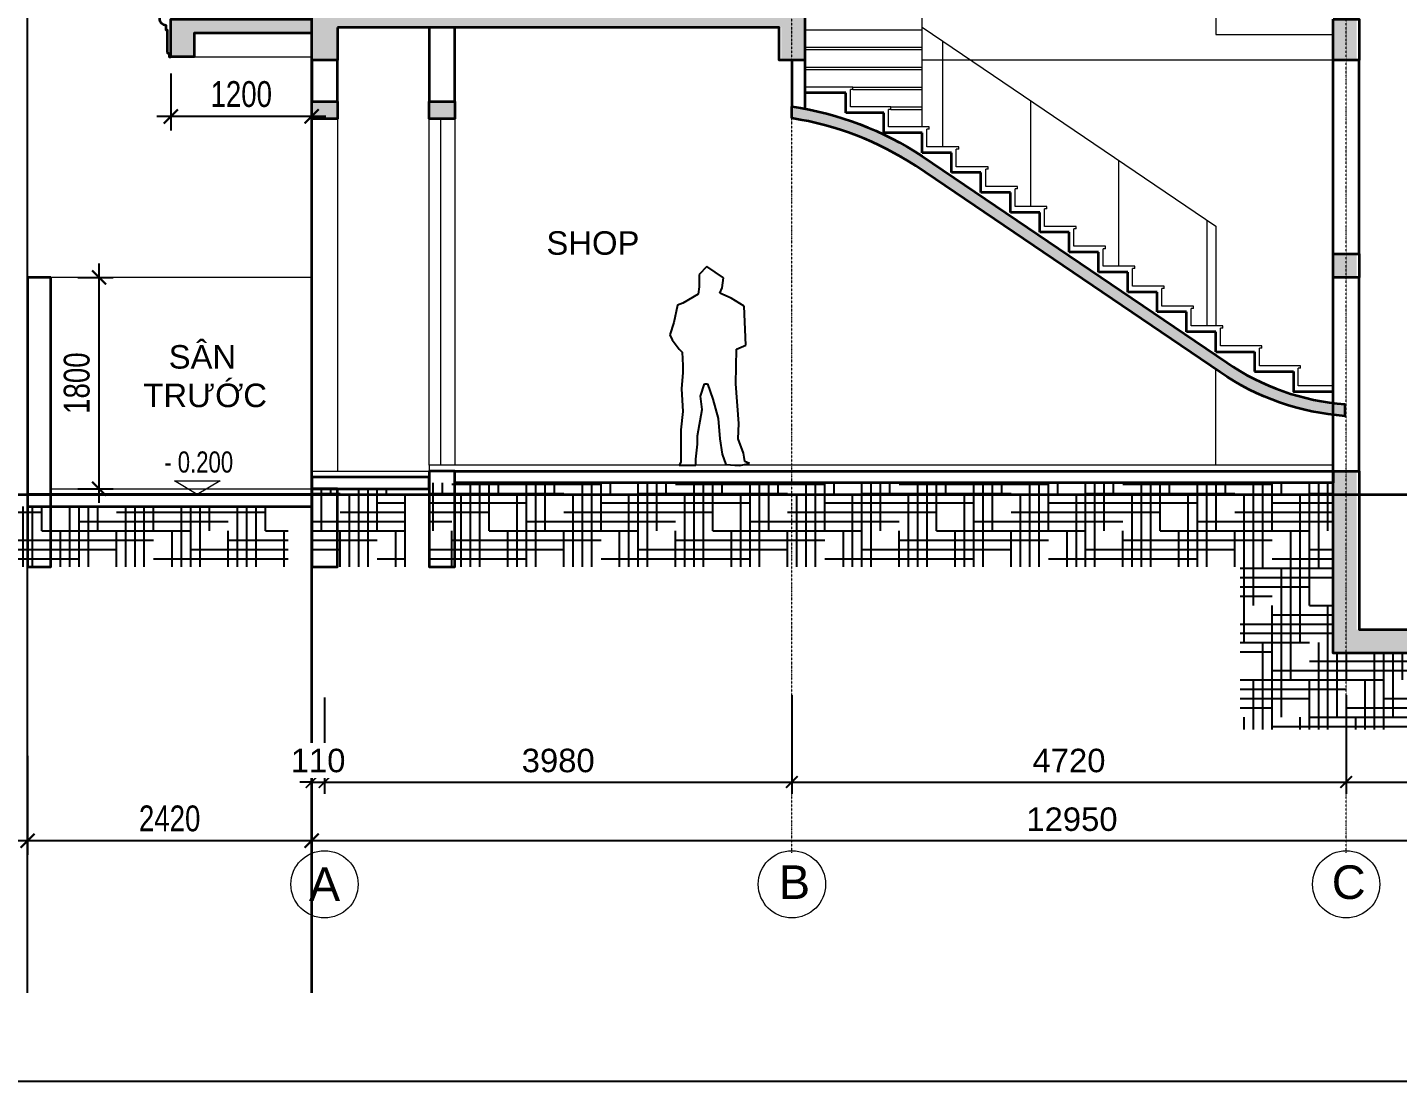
# Model space of a CAD drawing. Header units: millimetres. Extents: x -127141 to 682685, y -1234500 to 49778.
# Drawn here: x 513763 to 525432, y -25000 to -16020 of the extents above; entities that cross this region are included whole.
import ezdxf
from ezdxf.enums import TextEntityAlignment as Align

# ---------------------------------------------------------------- set-up
doc = ezdxf.new("R2010")
doc.units = ezdxf.units.MM
doc.header["$MEASUREMENT"] = 0
doc.linetypes.add('DASHDOT', pattern=[1, 0.5, -0.25, 0, -0.25])
doc.linetypes.add('HIDDEN', pattern=[0.75, 0.5, -0.25])
for name, color, linetype, lineweight in [('-CHI GIOI XD', 180, 'Continuous', 35), ('-CONCRETE', 1, 'Continuous', 35), ('-DOOR', 137, 'Continuous', 9), ('-FURNITURE', 46, 'Continuous', 9), ('-HATCH', 8, 'Continuous', 5), ('-KH', 143, 'Continuous', 13), ('-LINE1', 7, 'Continuous', 18), ('-LINE2', 252, 'Continuous', 9), ('-TEXT', 7, 'Continuous', 15), ('-WALL', 4, 'Continuous', 35), ('A-DIM', 251, 'Continuous', 15), ('A-TEXT', 7, 'Continuous', 18), ('A-TRUC', 251, 'DASHDOT', 5), ('A-TUONG', 7, 'Continuous', 35)]:
    doc.layers.add(name, color=color, linetype=linetype, lineweight=lineweight)
for name, color, linetype in [('-RANH GIOI LO DAT', 12, 'Continuous'), ('1-NETMANH', 8, 'Continuous'), ('12. NET DIM', 252, 'Continuous'), ('13. NET HATCH', 251, 'Continuous')]:
    doc.layers.add(name, color=color, linetype=linetype)
doc.layers.add('LUOI GIONG', color=160, linetype='Continuous', plot=False)
doc.styles.add('1', font='arial.ttf')
doc.styles.add('AA - Arial - Regular', font='arial.ttf', dxfattribs={"height": 250})
doc.styles.add('AVANH', font='', dxfattribs={"width": 0.8})
doc.styles.get("Standard").update_dxf_attribs({"font": 'arial.ttf'})
doc.styles.get('AVANH').set_extended_font_data('.VnAvantH')
doc.dimstyles.new('C_100A3', dxfattribs={"dimscale": 100, "dimtxt": 2.2, "dimasz": 1.199999999999999, "dimexe": 1.199999999999999, "dimexo": 0, "dimgap": 0.75, "dimtad": 1, "dimdec": 0, "dimzin": 0, "dimdsep": 46, "dimtxsty": 'AVANH', "dimblk": 'ARCHTICK', "dimcen": 0, "dimdle": 1.199999999999999, "dimclrd": 256, "dimclre": 256, "dimclrt": 7, "dimadec": 0, "dimazin": 0, "dimtfac": 0.0001, "dimtdec": 0, "dimtix": 1, "dimtmove": 2, "dimatfit": 3, "dimfxl": 1.8, "dimtolj": 1, "dimtzin": 0, "dimarcsym": 0})
doc.dimstyles.new('DIM_LAYOUT A2-A3', dxfattribs={"dimscale": 0, "dimtxt": 2, "dimasz": 1, "dimexe": 1, "dimexo": 0, "dimgap": 0.8, "dimtad": 1, "dimdec": 0, "dimlfac": -1, "dimzin": 0, "dimdsep": 46, "dimtxsty": 'Standard', "dimblk": 'ARCHTICK', "dimcen": 1, "dimdle": 1, "dimclrd": 256, "dimclre": 256, "dimclrt": 7, "dimadec": 0, "dimazin": 0, "dimtfac": 1, "dimtdec": 0, "dimtix": 1, "dimtofl": 0, "dimtmove": 2, "dimatfit": 3, "dimldrblk": 'ARCHTICK', "dimfxl": 1, "dimtfill": 1, "dimtolj": 1, "dimtzin": 0, "dimarcsym": 0})

# ---------------------------------------------------------------- blocks, each defined once
blk = doc.blocks.new('RJ')
at = {"linetype": 'Continuous'}
for p, q in [((124.2243750000489, 1377.365000000001), (268.0631250000442, 1473.257500000001)), ((268.0631250000442, 1473.257500000001), (333.4443750000791, 1403.517500000002)), ((137.3006250000908, 1290.190000000001), (124.2243750000489, 1377.365000000001)), ((156.9150000000372, 1246.602500000002), (137.3006250000908, 1290.190000000001)), ((333.4443750000791, 1403.517500000002), (333.4443750000791, 1298.907500000002)), ((333.4443750000791, 1298.907500000002), (339.9825000000419, 1237.885000000001)), ((-52.3049999999348, 1133.275000000001), (58.84312500007218, 1203.015000000001)), ((58.84312500007218, 1203.015000000001), (156.9150000000372, 1246.602500000002)), ((339.9825000000419, 1237.885000000001), (470.7450000000535, 1159.427500000001)), ((-65.3812499999185, 802.010000000001), (-52.3049999999348, 1133.275000000001)), ((470.7450000000535, 1159.427500000001), (516.5118750000837, 1141.992500000002)), ((516.5118750000837, 1141.992500000002), (549.2025000000139, 993.7950000000017)), ((549.2025000000139, 993.7950000000017), (581.8931250000605, 889.1850000000014)), ((562.2787500000559, 845.5975000000008), (503.4356250001001, 767.1400000000012)), ((581.8931250000605, 889.1850000000014), (562.2787500000559, 845.5975000000008)), ((13.07625000004191, 767.1400000000012), (-65.3812499999185, 802.010000000001)), ((19.61437500006286, 470.7450000000017), (13.07625000004191, 767.1400000000012)), ((477.2831250000744, 740.9875000000011), (470.7450000000535, 627.6600000000008)), ((503.4356250001001, 767.1400000000012), (477.2831250000744, 740.9875000000011)), ((470.7450000000535, 627.6600000000008), (470.7450000000535, 566.6375000000016)), ((-6.538124999962747, 130.7625000000016), (19.61437500006286, 470.7450000000017)), ((261.5250000000815, 470.7450000000017), (215.7581250000512, 339.9825000000019)), ((287.6775000000489, 470.7450000000017), (261.5250000000815, 470.7450000000017)), ((320.3681250000955, 366.1350000000011), (287.6775000000489, 470.7450000000017)), ((470.7450000000535, 566.6375000000016), (483.8212500000953, 427.157500000002)), ((307.2918750000535, 252.8075000000008), (320.3681250000955, 366.1350000000011)), ((483.8212500000953, 427.157500000002), (470.7450000000535, 235.3725000000013)), ((215.7581250000512, 339.9825000000019), (169.9912500000209, 174.3500000000012)), ((346.5206250000047, 26.15250000000197), (307.2918750000535, 252.8075000000008)), ((470.7450000000535, 235.3725000000013), (490.3593750000582, 78.45750000000135)), ((5.82077e-11, 1.819e-12), (-6.538124999962747, 130.7625000000016)), ((169.9912500000209, 174.3500000000012), (156.9150000000372, 1.819e-12)), ((-45.76687499991385, -122.0449999999982), (5.82077e-11, 1.819e-12)), ((156.9150000000372, 1.819e-12), (137.3006250000908, -130.7624999999989)), ((346.5206250000047, -43.58749999999872), (346.5206250000047, 26.15250000000197)), ((490.3593750000582, 78.45750000000135), (490.3593750000582, -95.892499999999)), ((359.5968750000466, -172.9216772220197), (346.5206250000047, -43.58749999999872)), ((490.3593750000582, -95.892499999999), (490.3593750000582, -199.0741772220199)), ((-98.07187499996508, -209.2199999999984), (-58.84312499989755, -191.784999999998)), ((-13.0762499999837, -226.6549999999988), (-98.07187499996508, -209.2199999999984)), ((-58.84312499989755, -191.784999999998), (-52.3049999999348, -156.914999999999)), ((-52.3049999999348, -156.914999999999), (-45.76687499991385, -122.0449999999982)), ((104.6100000000442, -217.9374999999982), (-13.0762499999837, -226.6549999999988)), ((137.3006250000908, -130.7624999999989), (104.6100000000442, -217.9374999999982)), ((359.5968750000466, -225.22667722202), (359.5968750000466, -172.9216772220197)), ((503.4356250001001, -225.22667722202), (359.5968750000466, -225.22667722202)), ((490.3593750000582, -199.0741772220199), (503.4356250001001, -225.22667722202))]:
    blk.add_line(p, q, dxfattribs=at)
blk = doc.blocks.new('A$Cd249ac7f')
at = {"layer": '-KH'}
blk.add_line((11.16443371487548, -5.82077e-11), (379.2620960518252, -5.82077e-11), dxfattribs=at)
blk.add_lwpolyline([(390.4265297668753, 117.8181818182347), (0, 117.8181818181183), (195.2132648834958, -5.82077e-11)], close=True, dxfattribs=at)
blk.add_solid([(195.2132648834958, -5.82077e-11), (195.2132648834958, 117.8181818181183), (390.4265297668753, 117.8181818182347), (195.2132648834958, -5.82077e-11)], dxfattribs=at)
blk = doc.blocks.new('_ArchTick')
at = {"color": 0, "linetype": 'ByBlock', "const_width": 0.15}
blk.add_lwpolyline([(-0.5, -0.5), (0.5, 0.5)], dxfattribs=at)
blk = doc.blocks.new('*D158')
at = {"layer": '12. NET DIM', "lineweight": -2, "transparency": 16777216}
for p, q in [((513764.364387471, -22224.3873671575), (513764.364387471, -23068.15017902269)), ((516184.2177337405, -22224.3873671575), (516184.2177337405, -23068.15017902269)), ((516304.2177337405, -22948.15017902269), (513644.364387471, -22948.15017902269))]:
    blk.add_line(p, q, dxfattribs=at)
at = {"layer": 'Defpoints', "color": 0, "transparency": 16777216}
for p in [(513764.364387471, -22224.3873671575), (516184.2177337405, -22224.3873671575), (513764.364387471, -22948.15017902269)]:
    blk.add_point(p, dxfattribs=at)
at = {"layer": '12. NET DIM', "lineweight": -2, "transparency": 16777216, "xscale": 119.9999999999999, "yscale": 119.9999999999999, "zscale": 119.9999999999999, "rotation": 180}
blk.add_blockref('_ArchTick', (513764.364387471, -22948.15017902269), dxfattribs=at)
at = {"layer": '12. NET DIM', "lineweight": -2, "transparency": 16777216, "xscale": 119.9999999999999, "yscale": 119.9999999999999, "zscale": 119.9999999999999}
blk.add_blockref('_ArchTick', (516184.2177337405, -22948.15017902269), dxfattribs=at)
at = {"layer": '12. NET DIM', "color": 7, "transparency": 16777216, "insert": (514974.2910606057, -22759.36961061555), "char_height": 220, "attachment_point": 5, "style": 'AVANH'}
blk.add_mtext('\\A1;2420', dxfattribs=at)
blk = doc.blocks.new('*D144')
at = {"layer": '12. NET DIM', "lineweight": -2, "transparency": 16777216}
for p, q in [((514984.218313042, -16412.51898884849), (514984.218313042, -16897.87401306705)), ((516184.2171544387, -16412.51898884849), (516184.2171544387, -16897.87401306705)), ((516304.2171544387, -16777.87401306705), (514864.218313042, -16777.87401306705))]:
    blk.add_line(p, q, dxfattribs=at)
at = {"layer": 'Defpoints', "color": 0, "transparency": 16777216}
for p in [(514984.218313042, -16412.51898884849), (516184.2171544387, -16412.51898884849), (514984.218313042, -16777.87401306705)]:
    blk.add_point(p, dxfattribs=at)
at = {"layer": '12. NET DIM', "lineweight": -2, "transparency": 16777216, "xscale": 119.9999999999999, "yscale": 119.9999999999999, "zscale": 119.9999999999999, "rotation": 180}
blk.add_blockref('_ArchTick', (514984.218313042, -16777.87401306705), dxfattribs=at)
at = {"layer": '12. NET DIM', "lineweight": -2, "transparency": 16777216, "xscale": 119.9999999999999, "yscale": 119.9999999999999, "zscale": 119.9999999999999}
blk.add_blockref('_ArchTick', (516184.2171544387, -16777.87401306705), dxfattribs=at)
at = {"layer": '12. NET DIM', "color": 7, "transparency": 16777216, "insert": (515584.2177337403, -16589.09344465991), "char_height": 220, "attachment_point": 5, "style": 'AVANH'}
blk.add_mtext('\\A1;1200', dxfattribs=at)
blk = doc.blocks.new('*D131')
at = {"layer": '12. NET DIM', "lineweight": -2, "transparency": 16777216}
for p, q in [((514372.6092889381, -18029.9877716672), (514372.6092889381, -20069.9877716672)), ((514190.9533442805, -18149.9877716672), (514492.6092889381, -18149.9877716672)), ((514190.9533442805, -19949.9877716672), (514492.6092889381, -19949.9877716672))]:
    blk.add_line(p, q, dxfattribs=at)
at = {"layer": 'Defpoints', "color": 0, "transparency": 16777216}
for p in [(514190.9533442805, -18149.9877716672), (514190.9533442805, -19949.9877716672), (514372.6092889381, -19949.9877716672)]:
    blk.add_point(p, dxfattribs=at)
at = {"layer": '12. NET DIM', "lineweight": -2, "transparency": 16777216, "xscale": 119.9999999999999, "yscale": 119.9999999999999, "zscale": 119.9999999999999}
for p, rotation in [((514372.6092889381, -18149.9877716672), 90), ((514372.6092889381, -19949.9877716672), 270)]:
    blk.add_blockref('_ArchTick', p, dxfattribs=dict(at, rotation=rotation))
at = {"layer": '12. NET DIM', "color": 7, "transparency": 16777216, "insert": (514183.8287205308, -19049.98777166734), "char_height": 220, "attachment_point": 5, "rotation": 90, "style": 'AVANH'}
blk.add_mtext('\\A1;1800', dxfattribs=at)
blk = doc.blocks.new('*D347')
at = {"layer": 'A-DIM', "lineweight": -2, "transparency": 16777216}
for p, q in [((524993.8289498783, -21707.83443675497), (524993.8289498783, -22548.19291028939)), ((529023.9930665917, -21707.83443887909), (529023.9930665917, -22548.19291028939)), ((524893.8289498783, -22448.19291028939), (529123.9930665917, -22448.19291028939))]:
    blk.add_line(p, q, dxfattribs=at)
at = {"layer": 'Defpoints', "color": 0, "transparency": 16777216}
for p in [(524993.8289498783, -21707.83443675497, 2.490719491925861e-06), (529023.9930665917, -21707.83443887909, 7.343088730709972e-07), (529023.9930665917, -22448.19291028939)]:
    blk.add_point(p, dxfattribs=at)
at = {"layer": 'A-DIM', "lineweight": -2, "transparency": 16777216, "xscale": 100, "yscale": 100, "zscale": 100, "rotation": 180}
blk.add_blockref('_ArchTick', (524993.8289498783, -22448.19291028939), dxfattribs=at)
at = {"layer": 'A-DIM', "lineweight": -2, "transparency": 16777216, "xscale": 100, "yscale": 100, "zscale": 100}
blk.add_blockref('_ArchTick', (529023.9930665917, -22448.19291028939), dxfattribs=at)
at = {"layer": 'A-DIM', "color": 7, "transparency": 16777216, "insert": (527008.9110082351, -22266.01009992104), "char_height": 200, "attachment_point": 5, "bg_fill": 3, "box_fill_scale": 1.25, "bg_fill_color": 256, "bg_fill_true_color": 13158600, "bg_fill_transparency": 0}
blk.add_mtext('\\A1;4030', dxfattribs=at)
blk = doc.blocks.new('*D352')
at = {"layer": 'A-DIM', "lineweight": -2, "transparency": 16777216}
for p, q in [((516293.4931308951, -21731.73135019703), (516293.4931308951, -22548.15030261455)), ((520273.3404804164, -21707.83443840632), (520273.3404804164, -22548.15030261455)), ((516193.4931308951, -22448.15030261455), (520373.3404804164, -22448.15030261455))]:
    blk.add_line(p, q, dxfattribs=at)
at = {"layer": 'Defpoints', "color": 0, "transparency": 16777216}
for p in [(516293.4931308951, -21731.73135019703, -4.518106314658808e-07), (520273.3404804164, -21707.83443840632, 2.096053887641138e-06), (520273.3404804164, -22448.15030261455)]:
    blk.add_point(p, dxfattribs=at)
at = {"layer": 'A-DIM', "lineweight": -2, "transparency": 16777216, "xscale": 100, "yscale": 100, "zscale": 100, "rotation": 180}
blk.add_blockref('_ArchTick', (516293.4931308951, -22448.15030261455), dxfattribs=at)
at = {"layer": 'A-DIM', "lineweight": -2, "transparency": 16777216, "xscale": 100, "yscale": 100, "zscale": 100}
blk.add_blockref('_ArchTick', (520273.3404804164, -22448.15030261455), dxfattribs=at)
at = {"layer": 'A-DIM', "color": 7, "transparency": 16777216, "insert": (518283.4168056558, -22265.9674922462), "char_height": 200, "attachment_point": 5, "bg_fill": 3, "box_fill_scale": 1.25, "bg_fill_color": 256, "bg_fill_true_color": 13158600, "bg_fill_transparency": 0}
blk.add_mtext('\\A1;3980', dxfattribs=at)
blk = doc.blocks.new('*D353')
at = {"layer": 'A-DIM', "lineweight": -2, "transparency": 16777216}
for p, q in [((520273.3404804164, -21707.83443840632), (520273.3404804164, -22548.19290989661)), ((524993.8289293947, -21707.83443683402), (524993.8289293947, -22548.19290989661)), ((520173.3404804164, -22448.19290989661), (525093.8289293947, -22448.19290989661))]:
    blk.add_line(p, q, dxfattribs=at)
at = {"layer": 'Defpoints', "color": 0, "transparency": 16777216}
for p in [(520273.3404804164, -21707.83443840632, 3.182179400812185e-06), (524993.8289293947, -21707.83443683402, 2.138902851825812e-06), (524993.8289293947, -22448.19290989661)]:
    blk.add_point(p, dxfattribs=at)
at = {"layer": 'A-DIM', "lineweight": -2, "transparency": 16777216, "xscale": 100, "yscale": 100, "zscale": 100, "rotation": 180}
blk.add_blockref('_ArchTick', (520273.3404804164, -22448.19290989661), dxfattribs=at)
at = {"layer": 'A-DIM', "lineweight": -2, "transparency": 16777216, "xscale": 100, "yscale": 100, "zscale": 100}
blk.add_blockref('_ArchTick', (524993.8289293947, -22448.19290989661), dxfattribs=at)
at = {"layer": 'A-DIM', "color": 7, "transparency": 16777216, "insert": (522633.5847049056, -22266.07831235227), "char_height": 200, "attachment_point": 5, "bg_fill": 3, "box_fill_scale": 1.25, "bg_fill_color": 256, "bg_fill_true_color": 13158600, "bg_fill_transparency": 0}
blk.add_mtext('\\A1;4720', dxfattribs=at)
blk = doc.blocks.new('*D359')
at = {"layer": 'A-DIM', "lineweight": -2, "transparency": 16777216}
for p, q in [((516183.4931308951, -21729.00331186077), (516183.4931308951, -23048.15017902269)), ((529133.9930729489, -21729.00331186077), (529133.9930729489, -23048.15017902269)), ((529233.9930729489, -22948.15017902269), (516083.4931308951, -22948.15017902269))]:
    blk.add_line(p, q, dxfattribs=at)
at = {"layer": 'Defpoints', "color": 0, "transparency": 16777216}
for p in [(516183.4931308951, -21729.00331186077, -2.406722714938174e-07), (529133.9930729489, -21729.00331186077, -9.565976102834658e-07), (516183.4931308951, -22948.15017902269)]:
    blk.add_point(p, dxfattribs=at)
at = {"layer": 'A-DIM', "lineweight": -2, "transparency": 16777216, "xscale": 100, "yscale": 100, "zscale": 100, "rotation": 180}
blk.add_blockref('_ArchTick', (516183.4931308951, -22948.15017902269), dxfattribs=at)
at = {"layer": 'A-DIM', "lineweight": -2, "transparency": 16777216, "xscale": 100, "yscale": 100, "zscale": 100}
blk.add_blockref('_ArchTick', (529133.9930729489, -22948.15017902269), dxfattribs=at)
at = {"layer": 'A-DIM', "color": 7, "transparency": 16777216, "insert": (522658.743101922, -22766.03558147835), "char_height": 200, "attachment_point": 5, "bg_fill": 3, "box_fill_scale": 1.25, "bg_fill_color": 256, "bg_fill_true_color": 13158600, "bg_fill_transparency": 0}
blk.add_mtext('\\A1;12950', dxfattribs=at)
blk = doc.blocks.new('*D360')
at = {"layer": 'A-DIM', "lineweight": -2, "transparency": 16777216}
for p, q in [((516183.4931308951, -21729.00331186077), (516183.4931308951, -22548.15030261385)), ((516293.4931308951, -21729.00331186077), (516293.4931308951, -22548.15030261385)), ((516183.4931308951, -22448.15030261385), (516083.4931308951, -22448.15030261385)), ((516293.4931308951, -22448.15030261385), (516393.4931308951, -22448.15030261385))]:
    blk.add_line(p, q, dxfattribs=at)
at = {"layer": 'Defpoints', "color": 0, "transparency": 16777216}
for p in [(516183.4931308951, -21729.00331186077, 3.518166401000498e-07), (516293.4931308951, -21729.00331186077, 3.518166401000498e-07)]:
    blk.add_point(p, dxfattribs=at)
at = {"layer": 'A-DIM', "lineweight": -2, "transparency": 16777216, "xscale": 100, "yscale": 100, "zscale": 100}
blk.add_blockref('_ArchTick', (516183.4931308951, -22448.15030261385), dxfattribs=at)
at = {"layer": 'A-DIM', "lineweight": -2, "transparency": 16777216, "xscale": 100, "yscale": 100, "zscale": 100, "rotation": 180}
blk.add_blockref('_ArchTick', (516293.4931308951, -22448.15030261385), dxfattribs=at)
at = {"layer": 'A-DIM', "color": 7, "transparency": 16777216, "insert": (516238.4931308951, -22266.03570506951), "char_height": 200, "attachment_point": 5, "bg_fill": 3, "box_fill_scale": 1.25, "bg_fill_color": 256, "bg_fill_true_color": 13158600, "bg_fill_transparency": 0}
blk.add_mtext('\\A1;110', dxfattribs=at)
at = {"layer": 'Defpoints', "color": 0, "transparency": 16777216}
blk.add_point((516293.4931308951, -22448.15030261385), dxfattribs=at)

msp = doc.modelspace()

# ---------------------------------------------------------------- hatches: boundary and pattern name
at = {"layer": '13. NET HATCH'}
h = msp.add_hatch(dxfattribs=at)
h.set_pattern_fill('CHAU-01', color=256, scale=10, pattern_type=2)
h.set_pattern_definition([(49.99999999999999, (157083.1379977041, 282494.6046171201), (71.72601826007534, -6.27521349825951), [7.5, -82.5]), (355, (157083.1379977041, 282494.6046171201), (-13.8751333613, 75.21921337000119), [6, -66]), (100.4514, (157089.1151657041, 282494.0816831201), (57.85093817140215, 68.94395420609536), [6.374019, -70.1142112]), (46.18420000000002, (157083.1379977041, 282514.6046171201), (106.7241048625644, -16.5519014329018), [11.24999999999999, -123.75]), (96.6356, (157092.0316722041, 282513.2252864201), (93.46627055487032, 97.41178709004416), [9.561028799999997, -105.1713]), (351.1842000000001, (157083.1379977041, 282514.6046171201), (93.46619451336271, 97.41186009253248), [9, -99]), (21, (157093.1379977041, 282509.6046171201), (59.69070521184616, -40.26188906653388), [7.5, -82.5]), (326, (157093.1379977041, 282509.6046171201), (24.33153319215817, 72.5150045046853), [6, -66]), (71.45140000000002, (157098.1122210041, 282506.2494565201), (84.02226285814899, 32.25304967099524), [6.374018999999998, -70.11421119999997]), (37.50000000000001, (157083.1379977041, 282494.6046171201), (1.215985531729066, 33.28938538313115), [0, -65.19999999999999, 0, -67, 0, -66.25]), (7.499999999999999, (157083.1379977041, 282494.6046171201), (26.30695374421486, 39.44117118823603), [0, -38.2, 0, -63.7, 0, -25.25]), (327.5, (157060.8379977041, 282494.6046171201), (53.3822436172409, -2.255487173437975), [0, -25, 0, -78, 0, -103.5]), (317.5, (157050.8379977041, 282494.6046171201), (58.31861693423861, 10.01049823323177), [0, -32.5, 0, -51.79999999999999, 0, -73.5]), (45, (157083.1379977041, 282494.6046171201), (-30.05203820042827, 30.05203820042827), []), (45, (157083.1379977041, 282506.8546171201), (-30.05203820042827, 30.05203820042827), [])])
h.paths.add_polyline_path([(527084.031688377, -9469.994108100014), (528934.03284698, -9469.994108100014), (528934.03284698, -9699.994108100072), (529134.0305297736, -9699.994108100072), (529134.0305297736, -9299.994108100014), (528934.03284698, -9299.994108100014), (528934.03284698, -9349.994108100014), (527084.031688377, -9349.994108100189), (527084.031688377, -9299.994108100072), (526884.0316883768, -9299.994108100072), (526884.0316883768, -9700.000091524387), (527084.031688377, -9700.000091524387)])
h.paths.add_polyline_path([(527084.031688377, -16069.98812467564), (528934.03284698, -16069.98812467564), (528934.03284698, -16299.98812467576), (529134.0305297736, -16299.98812467576), (529134.0305297736, -15899.98812467564), (528934.03284698, -15899.98812467576), (528934.03284698, -15949.98812467587), (527084.031688377, -15949.98812467564), (527084.031688377, -15899.98812467558), (526884.031688377, -15899.98812467564), (526884.031688377, -16299.98812467576), (527084.031688377, -16299.98812467576)])
h.paths.add_polyline_path([(529134.0305297736, -12599.99410810007), (528934.03284698, -12599.99410810007), (528934.03284698, -12649.99410810001), (527084.031688377, -12649.99410810019), (527084.031688377, -12599.99410810007), (526884.031688377, -12599.99410810007), (526884.031688377, -12999.99410810007), (527084.031688377, -12999.99410810007), (527084.031688377, -12769.99410810007), (528934.03284698, -12769.99410810007), (528934.03284698, -12999.99410810007), (529134.0305297736, -12999.99410810007)])
h.paths.add_polyline_path([(529134.031688377, -13549.98812467564), (528934.031688377, -13549.98812467564), (528934.031688377, -13649.98812467576), (529134.031688377, -13649.98812467576)])
h.paths.add_polyline_path([(520384.0305297736, -6911.4066675051), (520384.0305297736, -7061.4066675051), (520184.0328469801, -7061.4066675051), (520184.0328469801, -6911.4066675051)])
h.paths.add_polyline_path([(524884.0316883768, -4679.994108100189), (527084.0316883768, -4679.994108100072), (527084.0316883768, -4979.994108100072), (526864.0316883768, -4979.994108100072), (526864.0316883768, -4799.994108100072), (525104.0316883768, -4799.994108100189), (525104.0316883768, -4979.994108100072), (524884.0316883768, -4979.994108100072)])
h.paths.add_polyline_path([(520184.0328469802, -5699.994108100189), (525084.0316883768, -5699.994108100072), (525084.0316883768, -6099.994108100072), (524884.0316883768, -6099.994108100072), (524884.0316883768, -5819.994108100072), (520384.0328469802, -5819.994108100072), (520384.0328469802, -6099.994108100072), (520184.0328469802, -6099.994108100072)])
h.paths.add_polyline_path([(526864.0316883768, -5699.994108100072), (529134.0305297736, -5699.994108100072), (529134.0305297736, -6099.994108100014), (528934.03284698, -6099.994108100014), (528934.03284698, -5819.994108100072), (527084.0316883768, -5819.994108100072), (527084.0316883768, -6099.994108100072), (526864.0316883768, -6099.994108100072)])
h.paths.add_polyline_path([(516184.218313042, -9299.994108100014), (516404.2159958355, -9299.994108100014), (516404.2159958355, -9349.994108100072), (520184.0328469801, -9349.994108100072), (520184.0328469801, -9299.994108100072), (520384.0305297736, -9299.994108100072), (520384.0305297736, -9699.994108100072), (520184.0328469801, -9699.994108100072), (520184.0328469801, -9469.994108100014), (516404.2159958355, -9469.994108100014), (516404.2159958355, -9699.994108100072), (516184.218313042, -9699.994108100072)])
h.paths.add_polyline_path([(528934.0316883768, -6799.994108100014), (529134.0316883768, -6799.994108100014), (529134.0316883768, -6949.994108100014), (528934.0316883768, -6949.994108100014)])
h.paths.add_polyline_path([(524884.0316883768, -7724.997099812259), (525084.0316883768, -7724.997099812259), (525084.0316883768, -7924.997099812259), (524884.0316883768, -7924.997099812259)])
h.paths.add_polyline_path([(526884.0316883768, -7724.997099812259), (527084.0316883768, -7724.997099812259), (527084.0316883768, -7924.997099812259), (526884.0316883768, -7924.997099812259)])
h.paths.add_polyline_path([(528934.0316883768, -10099.99410810007), (529134.0316883768, -10099.99410810007), (529134.0316883768, -10249.99410810007), (528934.0316883768, -10249.99410810007)])
h.paths.add_polyline_path([(524884.031688377, -9299.994108100072), (525084.031688377, -9299.994108100072), (525084.031688377, -9700.000091524387), (524884.031688377, -9700.000091524387)])
h.paths.add_polyline_path([(526884.0316883768, -11024.9970998122), (527084.031688377, -11024.9970998122), (527084.031688377, -11224.9970998122), (526884.0316883768, -11224.9970998122)])
h.paths.add_polyline_path([(524884.031688377, -11024.9970998122), (525084.031688377, -11024.9970998122), (525084.031688377, -11224.9970998122), (524884.031688377, -11224.9970998122)])
h.paths.add_polyline_path([(516404.2159958355, -10099.99410810007), (516184.0305297737, -10099.99410810007), (516184.0305297737, -10249.99410810007), (516404.2159958355, -10249.99410810007)])
edge = h.paths.add_edge_path()
edge.add_line((523829.1700062281, -12018.90858837048), (521425.435654995, -10348.948803843))
edge.add_arc((520400.7445490223, -12106.31294991857), 2034.286264165256, 59.7542181610477, 93.28902992566258)
edge.add_line((520284.0316883778, -10075.37752191216), (520284.0316883773, -9975.220280519978))
edge.add_arc((520400.7445490225, -12106.31294991858), 2134.28626416524, 59.64645075509969, 93.13476773687142, ccw=False)
edge.add_line((521479.2726939855, -10264.58688507427), (523884.0316883771, -11935.25852566334))
edge.add_arc((525086.1797374624, -9988.461831567889), 2288.050982836818, 238.304646609581, 267.4412292209491)
edge.add_line((524984.031688377, -12274.23152165668), (524984.0316883769, -12374.32714056922))
edge.add_arc((525086.1797374624, -9988.461831567827), 2388.050982836902, 238.2391632880547, 267.548445008484, ccw=False)
h.paths.add_polyline_path([(524884.031688377, -12599.99410810007), (525084.031688377, -12599.99410810007), (525084.031688377, -12999.99410810007), (524884.031688377, -12999.99410810007)])
h.paths.add_polyline_path([(526884.031688377, -14374.99111638777), (527084.031688377, -14374.99111638777), (527084.031688377, -14574.99111638789), (526884.031688377, -14574.99111638789)])
h.paths.add_polyline_path([(524884.031688377, -14374.99111638777), (525084.031688377, -14374.99111638777), (525084.031688377, -14574.99111638789), (524884.031688377, -14574.99111638789)])
h.paths.add_polyline_path([(515183.833918553, -13399.61237374775), (514983.6484524912, -13399.61237374775), (514983.6484524912, -13499.61237374775), (515183.833918553, -13499.61237374775)])
h.paths.add_polyline_path([(516404.2159958355, -13399.98812467564), (516184.0305297737, -13399.98812467564), (516184.0305297737, -13549.98812467564), (516404.2159958355, -13549.98812467564)])
h.paths.add_polyline_path([(516404.2159958355, -16649.98812467576), (516184.0305297737, -16649.98812467576), (516184.0305297737, -16799.98812467564), (516404.2159958355, -16799.98812467564)])
h.paths.add_polyline_path([(517404.4307887737, -16649.98812467576), (517184.0293711705, -16649.98812467576), (517184.0293711705, -16799.98812467564), (517404.4307887737, -16799.98812467564)])
h.paths.add_polyline_path([(524884.031688377, -17949.99111638789), (525084.031688377, -17949.99111638789), (525084.031688377, -18149.99111638789), (524884.031688377, -18149.99111638789)])
h.paths.add_polyline_path([(526884.031688377, -17949.99111638789), (527084.031688377, -17949.99111638789), (527084.031688377, -18149.99111638789), (526884.031688377, -18149.99111638789)])
h.paths.add_polyline_path([(528934.031688377, -17399.98812467564), (529134.031688377, -17399.98812467564), (529134.031688377, -17549.98812467564), (528934.031688377, -17549.98812467564)])
h.paths.add_polyline_path([(516183.7805304572, -12099.11151752592), (516404.2159958355, -12099.11151752592), (516404.2159958355, -12299.11151752598), (516184.218313042, -12299.11151752598), (516184.218313042, -12209.24516805029), (515183.833918553, -12675.73207229929), (515183.833918553, -12999.99410810007), (514679.2098307359, -12999.99410810007), (514679.2098307359, -12800.70435704163)])
h.paths.add_polyline_path([(516184.218313042, -12599.99410810007), (516184.0305297737, -12599.99410810007), (520384.0305297736, -12599.99410810007), (520384.0305297736, -12999.99410810007), (520184.0328469801, -12999.99410810007), (520184.0328469801, -12719.99410810001), (516404.2159958355, -12719.99410810001), (516404.2159958355, -12999.99410810007), (516184.218313042, -12999.99410810007)])
edge = h.paths.add_edge_path()
edge.add_arc((520400.7445490226, -15406.30696649414), 2034.2862641652, 59.75421816105059, 93.28902992566918)
edge.add_line((520284.0316883778, -13375.37153848779), (520284.0316883773, -13275.21429709555))
edge.add_arc((520400.7445490223, -15406.30696649427), 2134.286264165359, 59.646450755097874, 93.13476773686972, ccw=False)
edge.add_line((521479.2726939855, -13564.5809016499), (523884.0316883773, -15235.25254223897))
edge.add_arc((525086.1797374624, -13288.4558481435), 2288.050982836779, 238.3046466095838, 267.4412292209491)
edge.add_line((524984.031688377, -15574.22553823225), (524984.031688377, -15674.32115714479))
edge.add_arc((525086.1797374623, -13288.45584814307), 2388.050982837216, 238.2391632880594, 267.5484450084899, ccw=False)
edge.add_line((523829.170006228, -15318.90260494611), (521425.4356549951, -13648.94282041857))
h.paths.add_polyline_path([(524884.031688377, -15949.98812467564), (525084.031688377, -15949.98812467576), (525084.031688377, -16299.98812467576), (524884.031688377, -16299.98812467576)])
h.paths.add_polyline_path([(516404.2159958355, -16019.98812467564), (516404.2159958355, -16299.98812467576), (516184.2171544387, -16299.98812467576), (516184.2171544387, -16069.98812467564), (515184.218313042, -16069.98812467564), (515184.218313042, -16269.99295504089), (514984.218313042, -16269.99295504089), (514984.218313042, -15949.98812467564), (516184.2171544387, -15949.98812467564), (516184.2171544387, -15899.98812467564), (520384.0305297736, -15899.98812467564), (520384.0305297736, -16299.98812467576), (520184.0328469801, -16299.98812467576), (520184.0328469801, -16019.98812467564)])
edge = h.paths.add_edge_path()
edge.add_line((520284.031688377, -16793.75217252946), (520284.031688377, -16692.54750120779))
edge.add_arc((519869.8871476739, -19403.72375721575), 2742.625091355985, 56.49027120121451, 81.31494526631087, ccw=False)
edge.add_line((521384.0316883763, -17116.94464641454), (523976.3700906363, -18875.22634533868))
edge.add_arc((525144.6691253828, -17167.353372602), 2069.239649145064, 235.6252684739839, 265.5475833939693)
edge.add_line((524984.031688377, -19230.3483651859), (524984.0316883769, -19330.63705008279))
edge.add_arc((525144.6691253824, -17167.35337260248), 2169.239649144471, 235.6305676472339, 265.753221664275, ccw=False)
edge.add_line((523920.0753814272, -18957.87587111688), (521328.3640413873, -17200.01948395948))
edge.add_arc((519869.8871476739, -19403.72375721578), 2642.625091355973, 56.50222645348209, 80.9836039802701)
h.paths.add_polyline_path([(524884.0316883768, -19799.99410810007), (525084.0316883768, -19799.99410810007), (525084.0316883768, -21149.99410810007), (526884.031688377, -21149.99410810007), (526884.031688377, -19799.99410810007), (527084.031688377, -19799.99410810007), (527084.031688377, -21349.99410810007), (524884.0316883768, -21349.99410810007)])
h = msp.add_hatch(dxfattribs=at)
h.set_pattern_fill('HOUND', color=256, scale=50)
h.set_pattern_definition([(0, (163365.3104594239, 282586.5112841684), (317.5, 79.375), [1270, -635]), (90, (163365.3104594239, 282586.5112841684), (-79.37500000000001, -317.5), [1270, -635])])
h.paths.add_polyline_path([(533806.4566211193, -20149.85272001167), (531134.031688377, -20149.85272001167), (531134.031688377, -20613.95713540609), (533806.4566211193, -20613.95713540609)])
h.paths.add_polyline_path([(530934.031688377, -20149.99410810007), (529134.031688377, -20149.99410810007), (529134.031688377, -20613.95713540609), (530934.031688377, -20613.95713540609)])
h.paths.add_polyline_path([(528934.031688377, -19949.84655235161), (527084.031688377, -19949.84655235161), (527084.031688377, -21349.99410810007), (524884.0316883768, -21349.99410810007), (524884.0316883768, -19899.98812467576), (517184.031688377, -19899.98812467576), (517184.031688377, -20613.95713540609), (524092.3994259202, -20613.95713540609), (524092.3994259202, -22000.84210974257), (527814.5009710416, -22000.84210974257), (527814.5009710416, -20613.95713540609), (528934.031688377, -20613.95713540609)])
h.paths.add_polyline_path([(516984.031688377, -19949.98812467564), (516184.031688377, -19949.98812467564), (516184.0328469802, -20613.95713540609), (516984.031688377, -20613.95713540609)])
h.paths.add_polyline_path([(515984.031688377, -20099.98777166719), (513562.2206274955, -20099.98777166719), (513562.2206274955, -20149.99410827999), (507422.9913539744, -20149.99410827999), (507422.9913539744, -20613.95713540609), (515984.031688377, -20613.95713540609)])
h.paths.add_polyline_path([(511772.1635808456, -20663.54436784436), (511772.1635808456, -20157.4571239581), (511246.7372754922, -20157.4571239581), (511246.7372754922, -20663.54436784436)], flags=9)

# ---------------------------------------------------------------- linework, layer by layer
at = {"layer": '-CHI GIOI XD', "color": 180, "linetype": 'HIDDEN', "ltscale": 10}
msp.add_lwpolyline([(516184.2171544387, -24244.61811022909), (516184.2171544387, -3613.584604839503)], dxfattribs=at)
at = {"layer": '-CONCRETE'}
for points in [[(516404.2159958355, -16019.98812467564), (516404.2159958355, -16299.98812467576), (516184.218313042, -16299.98812467576), (516184.218313042, -16069.98812467564), (515184.218313042, -16069.98812467564), (515184.218313042, -16269.99295504089), (514984.218313042, -16269.99295504089), (514984.218313042, -15949.98812467564), (516184.218313042, -15949.98812467564), (516184.218313042, -15899.98812467564), (520384.0305297736, -15899.98812467564), (520384.0305297736, -16299.98812467576), (520164.0328469801, -16299.98812467576), (520164.0328469801, -16019.98812467564)], [(524884.031688377, -15949.98812467564), (525104.031688377, -15949.98812467576), (525104.031688377, -16299.98812467576), (524884.031688377, -16299.98812467576)], [(516184.218313042, -16649.98812467576), (516404.2159958355, -16649.98812467576), (516404.2159958355, -16799.98812467564), (516184.218313042, -16799.98812467564)], [(517184.4331059802, -16649.98812467576), (517404.4307887737, -16649.98812467576), (517404.4307887737, -16799.98812467564), (517184.4331059802, -16799.98812467564)], [(524884.031688377, -17949.99111638789), (525104.031688377, -17949.99111638789), (525104.031688377, -18149.99111638789), (524884.031688377, -18149.99111638789)], [(524884.0316883768, -19899.98812467576), (517403.6479432124, -19899.98812467576), (517403.6479432124, -19799.98812467564), (524884.0316883768, -19799.98812467564)], [(524884.0316883768, -19799.99410810007), (525104.0316883768, -19799.99410810007), (525104.0316883768, -21149.99410810007), (526864.031688377, -21149.99410810007), (526864.031688377, -19799.99410810007), (527084.031688377, -19799.99410810007), (527084.031688377, -21349.99410810007), (524884.0316883768, -21349.99410810007)], [(517183.6479432124, -19849.98812467564), (516184.218313042, -19849.98812467564), (516184.218313042, -19949.98812467564), (517183.6479432124, -19949.98812467564)], [(516184.2173373211, -19999.98777166719), (513763.364387471, -19999.98777166719), (513763.364387471, -20099.98777166719), (516184.2173373211, -20099.98777166719)]]:
    msp.add_lwpolyline(points, close=True, dxfattribs=at)
msp.add_lwpolyline([(520274.0316883769, -16793.75217252946), (520274.0316883769, -16692.54750120779, -0.1078894660970001), (521384.0316883763, -17116.94464641454), (523976.3700906364, -18875.2263453388, 0.1313076727836447), (524984.031688377, -19230.3483651859), (524984.031688377, -19330.63705008279, -0.1321969910404124), (523920.0753814272, -18957.87587111688), (521328.3640413873, -17200.01948395948, 0.1063433229423665)], format="xyb", close=True, dxfattribs=at)
at = {"layer": '-DOOR'}
msp.add_lwpolyline([(517184.4331059802, -19749.98812467576), (517184.4331059802, -16799.98812467564), (517404.4307887737, -16799.98812467564), (517404.4307887737, -19749.98812467576)], close=True, dxfattribs=at)
msp.add_lwpolyline([(517284.4319473769, -19749.98812467576), (517284.4319473769, -16799.98812467564)], dxfattribs=at)
at = {"layer": '-FURNITURE'}
for p, q in [((521384.0316883769, -16018.24899424112), (523884.0316883769, -17713.90116815409)), ((523884.0316883769, -17713.90116815409), (523884.031688377, -18563.03160293668))]:
    msp.add_line(p, q, dxfattribs=at)
for points in [[(521559.0316883769, -17036.94464641501), (521559.0316883769, -16136.94464641501)], [(522309.0316883769, -17545.64029858884), (522309.0316883769, -16645.64029858884)], [(523059.0316883767, -18054.33595076279), (523059.0316883767, -17154.33595076279)], [(523809.0316883769, -18563.03160293668), (523809.0316883769, -17663.03160293668)]]:
    msp.add_lwpolyline(points, dxfattribs=at)
at = {"layer": '-HATCH'}
msp.add_lwpolyline([(515184.218313042, -16269.99295504089), (516184.218313042, -16269.99295504089)], dxfattribs=at)
at = {"layer": '-KH'}
for centre in [(516293.4931164341, -23319.197349479, -3.036377787252575e-07), (520273.659254542, -23319.19735135246, -6.296550739530604e-08), (524993.8289389942, -23319.19735109845, -3.036377788658786e-07)]:
    msp.add_circle(centre, 286.3052037491163, dxfattribs=at)
at = {"layer": '-LINE1'}
for points in [[(516184.218313042, -16799.98812467564), (516184.218313042, -19799.98812467564)], [(516404.2159958355, -16799.98812467564), (516404.2159958355, -19799.98812467564)], [(516184.2173373211, -18149.98777166719), (513763.364387471, -18149.98777166719), (513763.364387471, -19949.98777166719)], [(516184.218313042, -19849.98812467564), (516184.218313042, -19799.98812467564), (517184.4331059802, -19799.98812467564)], [(524884.0316883768, -19749.98812467576), (517184.4331059802, -19749.98812467576), (517184.4331059802, -19799.98812467564)], [(513963.3643874709, -19949.98777166719), (516184.2173373211, -19949.98777166719)]]:
    msp.add_lwpolyline(points, dxfattribs=at)
at = {"layer": '-LINE2'}
for p, q in [((523884.0316883769, -15351.8577878314), (523884.0316883769, -16081.34564340627)), ((523884.0316883769, -16081.34564340627), (524884.03284698, -16081.34564340627)), ((520792.1138263149, -16528.24899424112), (520384.0305297736, -16528.24899424112)), ((520772.1138263149, -16697.81421163236), (520772.1138263149, -16548.24899424112)), ((520792.1138263149, -16548.24899424112), (520772.1138263149, -16548.24899424112)), ((520792.1138263149, -16548.24899424112), (520792.1138263149, -16528.24899424112)), ((521116.1303693457, -16697.81421163236), (520772.1138263149, -16697.81421163236)), ((521096.1303693456, -16867.37942902365), (521096.1303693456, -16717.81421163236)), ((521116.1303693457, -16717.81421163236), (521096.1303693456, -16717.81421163236)), ((521116.1303693457, -16717.81421163236), (521116.1303693457, -16697.81421163236)), ((521444.0316883769, -16867.37942902365), (521096.1303693456, -16867.37942902365)), ((521424.0316883769, -17036.94464641501), (521424.0316883769, -16887.37942902365)), ((521444.0316883769, -16887.37942902365), (521424.0316883769, -16887.37942902365)), ((521444.0316883769, -16887.37942902365), (521444.0316883769, -16867.37942902365)), ((521694.0316883769, -17036.94464641501), (521424.0316883769, -17036.94464641501)), ((521694.0316883769, -17056.94464641501), (521694.0316883769, -17036.94464641501)), ((521674.0316883769, -17206.50986380631), (521674.0316883769, -17056.94464641501)), ((521694.0316883769, -17056.94464641501), (521674.0316883769, -17056.94464641501)), ((521944.0316883769, -17206.50986380631), (521674.0316883769, -17206.50986380631)), ((521924.0316883767, -17376.0750811976), (521924.0316883767, -17226.50986380631)), ((521944.0316883769, -17226.50986380631), (521924.0316883767, -17226.50986380631)), ((521944.0316883769, -17226.50986380631), (521944.0316883769, -17206.50986380631)), ((522194.0316883769, -17376.0750811976), (521924.0316883767, -17376.0750811976)), ((522194.0316883769, -17396.0750811976), (522194.0316883769, -17376.0750811976)), ((522174.0316883769, -17545.64029858884), (522174.0316883769, -17396.0750811976)), ((522194.0316883769, -17396.0750811976), (522174.0316883769, -17396.0750811976)), ((522444.0316883769, -17545.64029858884), (522174.0316883769, -17545.64029858884)), ((522424.0316883769, -17715.2055159802), (522424.0316883769, -17565.64029858884)), ((522444.0316883769, -17565.64029858884), (522424.0316883769, -17565.64029858884)), ((522444.0316883769, -17565.64029858884), (522444.0316883769, -17545.64029858884)), ((522694.0316883769, -17715.2055159802), (522424.0316883769, -17715.2055159802)), ((522674.0316883769, -17884.77073337149), (522674.0316883769, -17735.2055159802)), ((522694.0316883769, -17735.2055159802), (522674.0316883769, -17735.2055159802)), ((522694.0316883769, -17735.2055159802), (522694.0316883769, -17715.2055159802)), ((522944.0316883769, -17884.77073337149), (522674.0316883769, -17884.77073337149)), ((522924.0316883767, -18054.33595076279), (522924.0316883767, -17904.77073337149)), ((522944.0316883769, -17904.77073337149), (522924.0316883767, -17904.77073337149)), ((522944.0316883769, -17904.77073337149), (522944.0316883769, -17884.77073337149)), ((523194.0316883769, -18054.33595076279), (522924.0316883767, -18054.33595076279)), ((523174.0316883767, -18223.90116815409), (523174.0316883767, -18074.33595076279)), ((523194.0316883769, -18074.33595076279), (523174.0316883767, -18074.33595076279)), ((523194.0316883769, -18074.33595076279), (523194.0316883769, -18054.33595076279)), ((523444.0316883767, -18223.90116815409), (523174.0316883767, -18223.90116815409)), ((523424.0316883769, -18393.46638554538), (523424.0316883769, -18243.90116815409)), ((523444.0316883767, -18243.90116815409), (523424.0316883769, -18243.90116815409)), ((523444.0316883767, -18243.90116815409), (523444.0316883767, -18223.90116815409)), ((523694.0316883769, -18393.46638554538), (523424.0316883769, -18393.46638554538)), ((523674.0316883769, -18563.03160293668), (523674.0316883769, -18413.46638554538)), ((523694.0316883769, -18413.46638554538), (523674.0316883769, -18413.46638554538)), ((523694.0316883769, -18413.46638554538), (523694.0316883769, -18393.46638554538)), ((523944.0316883769, -18563.03160293668), (523674.0316883769, -18563.03160293668)), ((523924.0316883769, -18732.59682032792), (523924.0316883769, -18583.03160293668)), ((523944.0316883769, -18583.03160293668), (523924.0316883769, -18583.03160293668)), ((523944.0316883769, -18583.03160293668), (523944.0316883769, -18563.03160293668)), ((524274.7104137117, -18732.59682032792), (523924.0316883769, -18732.59682032792)), ((524254.7104137117, -18902.16203771927), (524254.7104137117, -18752.59682032798)), ((524274.7104137117, -18752.59682032798), (524254.7104137117, -18752.59682032798)), ((524274.7104137117, -18752.59682032798), (524274.7104137117, -18732.59682032792)), ((524605.3891390464, -18902.16203771927), (524254.7104137117, -18902.16203771927)), ((524605.3891390464, -18922.16203771927), (524605.3891390464, -18902.16203771927)), ((523884.0316883769, -19749.98812467576), (523884.0316883769, -18933.42884452612)), ((524585.3891390464, -19071.72725511057), (524585.3891390464, -18922.16203771927)), ((524605.3891390464, -18922.16203771927), (524585.3891390464, -18922.16203771927)), ((524884.0316883768, -19071.72725511057), (524585.3891390464, -19071.72725511057))]:
    msp.add_line(p, q, dxfattribs=at)
for points in [[(521384.0316883769, -16867.37942902365), (521384.0316883769, -15849.98812467564)], [(520384.0305297736, -16039.55334206729), (521384.0316883769, -16039.55334206729)], [(520384.0305297736, -16189.11855945847), (521384.0316883769, -16189.11855945847)], [(520384.0305297736, -16209.11855945847), (521384.0316883769, -16209.11855945847)], [(524884.0316883768, -16299.98812467576), (521384.0316883769, -16299.98812467576)], [(520384.0305297736, -16358.68377684976), (521384.0316883769, -16358.68377684976)], [(520384.0305297736, -16378.68377684976), (521384.0316883769, -16378.68377684976)], [(520792.1138263149, -16528.24899424112), (521384.0316883769, -16528.24899424112)], [(520792.1138263149, -16548.24899424112), (521384.0316883769, -16548.24899424112)], [(521116.1303693457, -16697.81421163236), (521384.0316883769, -16697.81421163236)], [(521116.1303693457, -16717.81421163236), (521384.0316883769, -16717.81421163236)]]:
    msp.add_lwpolyline(points, dxfattribs=at)
at = {"layer": '-RANH GIOI LO DAT', "linetype": 'HIDDEN', "ltscale": 10}
msp.add_lwpolyline([(513763.364387471, -24244.61811022909), (513763.364387471, -3613.584604839503)], dxfattribs=at)
at = {"layer": '-WALL'}
for p, q in [((517184.4331059802, -16019.98812467564), (517184.4331059802, -16649.98812467576)), ((517404.4307887737, -16649.98812467576), (517404.4307887737, -16019.98812467564)), ((516184.218313042, -16299.98812467576), (516184.218313042, -16649.98812467576)), ((516404.2159958355, -16649.98812467576), (516404.2159958355, -16299.98812467576)), ((524884.031688377, -17949.99111638789), (524884.031688377, -16299.98812467576)), ((525104.031688377, -17949.99111638789), (525104.031688377, -16299.98812467576)), ((520732.1138263149, -16578.24899424112), (520384.0305297736, -16578.24899424112)), ((520732.1138263149, -16747.81421163236), (520732.1138263149, -16578.24899424112)), ((521056.1303693457, -16747.81421163236), (520732.1138263149, -16747.81421163236)), ((521056.1303693457, -16917.37942902365), (521056.1303693457, -16747.81421163236)), ((521384.0316883769, -16917.37942902365), (521056.1303693457, -16917.37942902365)), ((521384.0316883769, -17086.94464641501), (521384.0316883769, -16917.37942902365)), ((521634.0316883769, -17086.94464641501), (521384.0316883769, -17086.94464641501)), ((521634.0316883769, -17256.50986380631), (521634.0316883769, -17086.94464641501)), ((521884.0316883769, -17256.50986380631), (521634.0316883769, -17256.50986380631)), ((521884.0316883769, -17426.0750811976), (521884.0316883769, -17256.50986380631)), ((522134.0316883769, -17426.0750811976), (521884.0316883769, -17426.0750811976)), ((522134.0316883769, -17595.64029858884), (522134.0316883769, -17426.0750811976)), ((522384.0316883769, -17595.64029858884), (522134.0316883769, -17595.64029858884)), ((522384.0316883769, -17765.2055159802), (522384.0316883769, -17595.64029858884)), ((522634.0316883769, -17765.2055159802), (522384.0316883769, -17765.2055159802)), ((522634.0316883769, -17934.77073337149), (522634.0316883769, -17765.2055159802)), ((522884.0316883769, -17934.77073337149), (522634.0316883769, -17934.77073337149)), ((522884.0316883769, -18104.33595076279), (522884.0316883769, -17934.77073337149)), ((523134.0316883767, -18104.33595076279), (522884.0316883769, -18104.33595076279)), ((523134.0316883767, -18273.90116815409), (523134.0316883767, -18104.33595076279)), ((524884.031688377, -19799.99410810007), (524884.031688377, -18149.99111638789)), ((525104.031688377, -19799.99410810007), (525104.031688377, -18149.99111638789)), ((523384.0316883767, -18273.90116815409), (523134.0316883767, -18273.90116815409)), ((523384.0316883767, -18443.46638554527), (523384.0316883767, -18273.90116815409)), ((523634.0316883769, -18443.46638554527), (523384.0316883767, -18443.46638554527)), ((523634.0316883769, -18613.03160293662), (523634.0316883769, -18443.46638554527)), ((523884.0316883769, -18613.03160293662), (523634.0316883769, -18613.03160293662)), ((523884.0316883769, -18782.59682032798), (523884.0316883769, -18613.03160293662)), ((523884.0316883769, -18782.59682032798), (524214.7104137117, -18782.59682032798)), ((524214.7104137117, -18782.59682032798), (524214.7104137117, -18952.16203771927)), ((524214.7104137117, -18952.16203771927), (524545.3891390464, -18952.16203771927))]:
    msp.add_line(p, q, dxfattribs=at)
msp.add_lwpolyline([(515184.218313042, -15949.98812467564), (515184.218313042, -15849.86310834158), (514833.9782828178, -15849.86310834158), (514833.9782827636, -15869.8395970281), (514842.9782831583, -15869.8395970508), (514842.9782831583, -15889.83959705092, -0.3522810782237035), (514887.9543682804, -15944.00275034521, 0.4254580737601238), (514942.9782877673, -15999.83959723299), (514942.9782877567, -16039.68798046559), (514954.2183134493, -16039.687980494), (514954.2183129856, -16232.33959786367, 0.4123353394187115), (514962.0077679672, -16239.93408757547, -0.4067078886656753), (514969.2183129259, -16247.33959726256), (514969.2183124522, -16269.99110208778), (514984.218313042, -16269.99410810019)], format="xyb", dxfattribs=at)
for points in [[(520274.0316883769, -16299.98812467576), (520274.0316883769, -16692.54750120779)], [(520384.0305297736, -16299.98812467576), (520384.0305297736, -16709.72134920297)], [(524545.3891390464, -18952.16203771927), (524545.3891390464, -19121.72725511045), (524884.0316883768, -19121.72725511045)]]:
    msp.add_lwpolyline(points, dxfattribs=at)
for points in [[(513963.3643874709, -18149.98777166719), (513763.364387471, -18149.98777166719), (513763.364387471, -20613.95713540609), (513963.3643874709, -20613.95713540609)], [(517404.4331059802, -19799.98812467564), (517184.4331059802, -19799.98812467564), (517184.4331059802, -20613.95713540609), (517404.4331059802, -20613.95713540609)], [(516404.2171544387, -19949.98812467564), (516184.2171544387, -19949.98812467564), (516184.218313042, -20613.95713540609), (516404.218313042, -20613.95713540609)]]:
    msp.add_lwpolyline(points, close=True, dxfattribs=at)
at = {"layer": 'A-TUONG'}
msp.add_lwpolyline([(435697.4602017346, -20000), (597851, -20000)], dxfattribs=at)
at = {"layer": 'LUOI GIONG'}
msp.add_lwpolyline([(485697.4602017346, 0), (535697.4602017347, 0), (535697.4602017347, -25000), (485697.4602017346, -25000)], close=True, dxfattribs=at)

# ---------------------------------------------------------------- block references
at = {"layer": '-CONCRETE', "xscale": -1}
msp.add_blockref('A$Cd249ac7f', (515404.8222718779, -19999.99410810001), dxfattribs=at)
at = {"layer": '1-NETMANH', "linetype": 'Continuous', "xscale": -0.9970356770791112, "yscale": 0.9970356770791112, "zscale": 0.9970356770791112}
msp.add_blockref('RJ', (519815.3797159423, -19525.36353400315), dxfattribs=at)

# ---------------------------------------------------------------- texts
at = {"layer": '-TEXT', "style": '1', "width": 0.75}
msp.add_text('- 0.200', height=180, dxfattribs=at).set_placement((514928.0617874624, -19811.96093245299))
at = {"layer": '-TEXT', "color": 2, "style": '1'}
for s, p in [('A', (516293.4931164341, -23319.197349479, -3.036377787252575e-07)), ('B', (520295.5061848533, -23301.11112445025, -6.296550739530604e-08)), ('C', (525015.6758693057, -23301.11112419625, -3.036377788658786e-07))]:
    msp.add_text(s, height=286.3052037491163, dxfattribs=at).set_placement(p, align=Align.MIDDLE_CENTER)
at = {"layer": 'A-TEXT', "style": 'AA - Arial - Regular'}
for s, p in [('SHOP', (518183.1652615319, -17956.38506128296)), ('SÂN', (514966.3730363788, -18926.15672562498)), ('TRƯỚC', (514750.7640065018, -19254.4128110868))]:
    msp.add_text(s, height=200, dxfattribs=at).set_placement(p)

# ---------------------------------------------------------------- dimensions: what is measured, and where the dimension line sits
at = {"layer": '12. NET DIM'}
for base, p1, p2, angle, picture, middle in [((514984.218313042, -16777.87401306705), (516184.2171544387, -16412.51898884849), (514984.218313042, -16412.51898884849), 180, '*D144', (515584.2177337403, -16589.09344465991)), ((514372.6092889381, -19949.9877716672), (514190.9533442802, -18149.98777166719), (514190.9533442802, -19949.98777166719), 90, '*D131', (514183.8287205308, -19049.98777166734)), ((513764.364387471, -22948.15017902269), (516184.2177337405, -22224.3873671575), (513764.364387471, -22224.3873671575), 180, '*D158', (514974.2910606057, -22759.36961061555))]:
    dim = msp.add_linear_dim(base=base, p1=p1, p2=p2, angle=angle, dimstyle='C_100A3', dxfattribs=at)
    dim.commit()
    dim.dimension.update_dxf_attribs({"geometry": picture, "text_midpoint": middle})

# ---------------------------------------------------------------- next in the draw order: dimensions: what is measured, and where the dimension line sits
at = {"layer": 'A-DIM'}
for base, p1, p2, picture, middle in [((520273.3404804164, -22448.15030261455), (516293.4931308951, -21731.73135019703, -4.518106314658808e-07), (520273.3404804164, -21707.83443840632, 2.096053887641138e-06), '*D352', (518283.4168056558, -22265.9674922462)), ((529023.9930665917, -22448.19291028939, -1.086125513171047e-06), (524993.8289498783, -21707.83443675497, 1.404593978754814e-06), (529023.9930665917, -21707.83443887909, -3.518166401000498e-07), '*D347', (527008.9110082351, -22266.01009992104, -1.086125513171047e-06))]:
    dim = msp.add_linear_dim(base=base, p1=p1, p2=p2, angle=180, dimstyle='DIM_LAYOUT A2-A3', override={"dimscale": 100}, dxfattribs=at)
    dim.commit()
    dim.dimension.update_dxf_attribs({"geometry": picture, "text_midpoint": middle})

# ---------------------------------------------------------------- next in the draw order: dimensions: what is measured, and where the dimension line sits
dim = msp.add_linear_dim(base=(524993.8289293947, -22448.19290989661, -1.086125513171047e-06), p1=(520273.3404804164, -21707.83443840632, 2.096053887641138e-06), p2=(524993.8289293947, -21707.83443683402, 1.052777338654765e-06), angle=180, dimstyle='DIM_LAYOUT A2-A3', override={"dimscale": 100}, dxfattribs=at)
dim.commit()
dim.dimension.update_dxf_attribs({"geometry": '*D353', "text_midpoint": (522633.5847049056, -22266.07831235227, -1.086125513171047e-06)})

# ---------------------------------------------------------------- next in the draw order: dimensions: what is measured, and where the dimension line sits
dim = msp.add_linear_dim(base=(516183.4931308951, -22948.15017902269), p1=(529133.9930729489, -21729.00331186077, -9.565976102834658e-07), p2=(516183.4931308951, -21729.00331186077, -2.406722714938174e-07), dimstyle='DIM_LAYOUT A2-A3', override={"dimscale": 100}, dxfattribs=at)
dim.commit()
dim.dimension.update_dxf_attribs({"geometry": '*D359', "text_midpoint": (522658.743101922, -22766.03558147835)})

# ---------------------------------------------------------------- next in the draw order: linework, layer by layer
at = {"layer": 'A-TRUC', "ltscale": 3}
for p, q in [((520273.5046376997, -23050.19291236547, 7.343088730709972e-07), (520273.5432393985, -3688, 1.086125513171047e-06)), ((524993.993086678, -23050.19291236547, -3.518166401000498e-07), (524994.0316883768, -3688))]:
    msp.add_line(p, q, dxfattribs=at)

# ---------------------------------------------------------------- next in the draw order: dimensions: what is measured, and where the dimension line sits
at = {"layer": 'A-DIM'}
dim = msp.add_linear_dim(base=(516293.4931308951, -22448.15030261385, -5.924889115938672e-07), p1=(516183.4931308951, -21729.00331186077, -2.406722714938174e-07), p2=(516293.4931308951, -21729.00331186077, -2.406722714938174e-07), dimstyle='DIM_LAYOUT A2-A3', override={"dimscale": 100}, dxfattribs=at)
dim.commit()
dim.dimension.update_dxf_attribs({"geometry": '*D360', "text_midpoint": (516238.4931308951, -22266.03570506951, -5.924889115938672e-07)})

doc.saveas('drawing.dxf')
